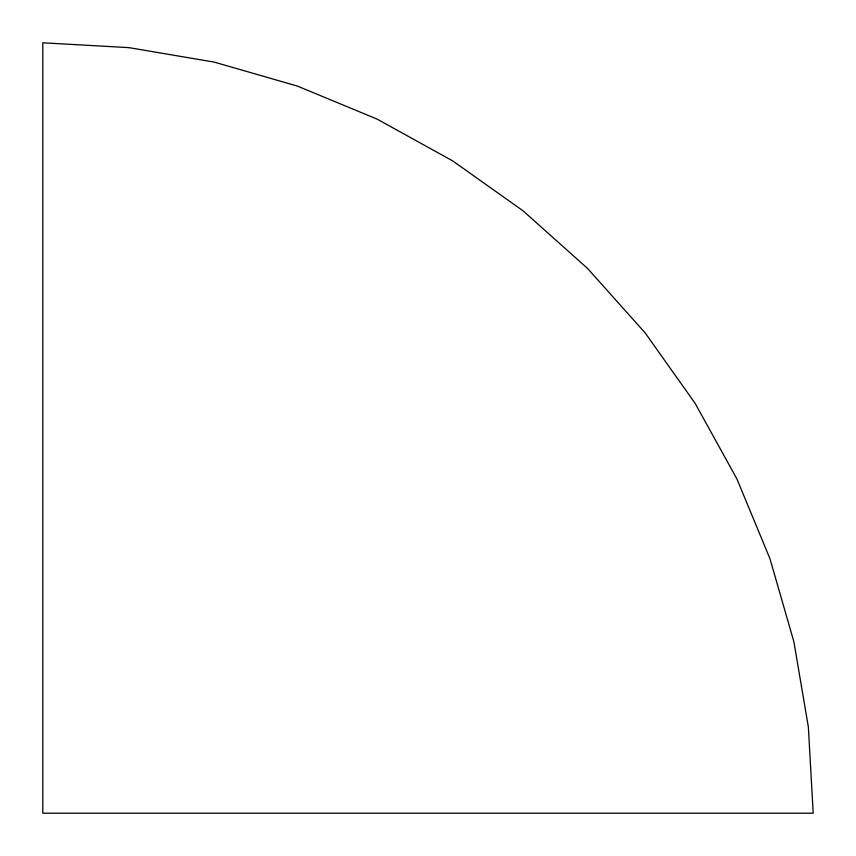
<?xml version="1.0" encoding="UTF-8"?>
<svg xmlns="http://www.w3.org/2000/svg" width="856" height="856" viewBox="0 0 856 856"><rect width="100%" height="100%" fill="white"/><g stroke="black" fill="none" stroke-linecap="round" stroke-linejoin="round"><path stroke-width="1.28" d="M129.053 47.647L42.8 42.8L42.8 813.2L813.2 813.2L808.353 726.947L793.887 641.765L769.972 558.754L736.909 478.932L695.115 403.326L645.124 332.866L587.558 268.442L523.134 210.876L452.674 160.885L377.068 119.091L297.246 86.028L214.235 62.114L129.053 47.647"/></g></svg>
